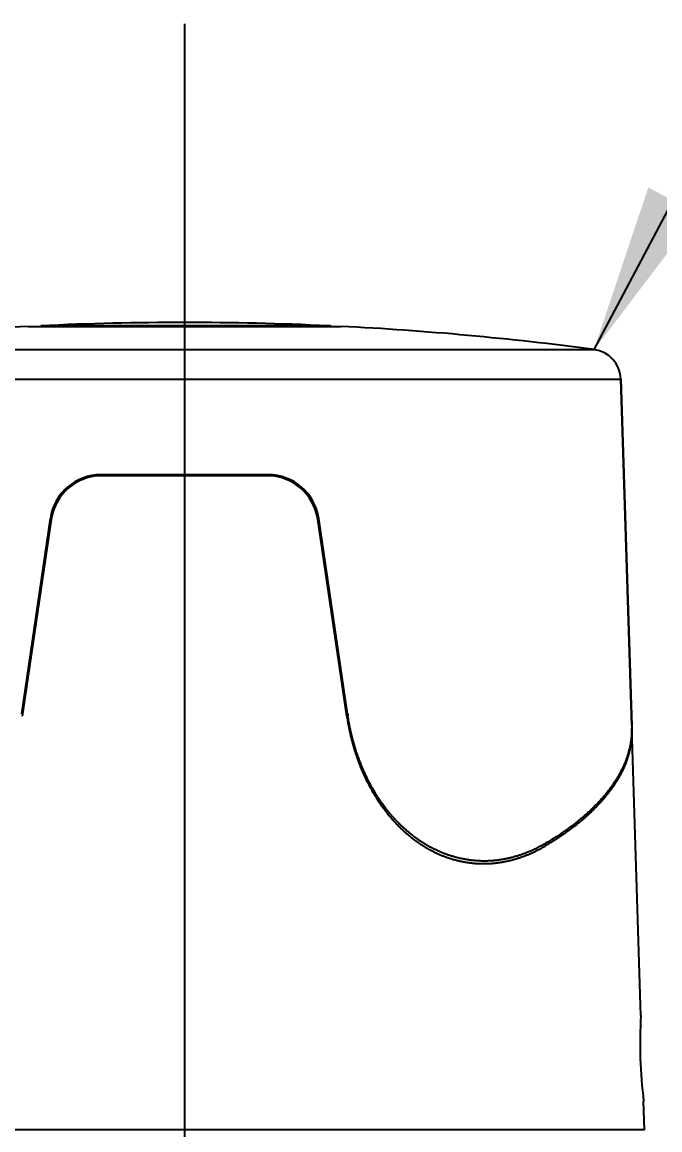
# Model space of a CAD drawing. Header units: millimetres. Extents: x 0 to 3800, y -67 to 2530.
# Drawn here: x 3391.8 to 3455.8, y 1016.9 to 1128.2 of the extents above; entities that cross this region are included whole.
import ezdxf
from ezdxf.lldxf.tags import DXFTag

# ---------------------------------------------------------------- set-up
doc = ezdxf.new("R2010")
doc.units = ezdxf.units.MM
for name, color, linetype in [('내부선 및 부속', 4, 'Continuous'), ('중심선', 1, 'DASHED'), ('치수선', 7, 'Continuous')]:
    doc.layers.add(name, color=color, linetype=linetype)
doc.styles.add('____', font='')
doc.styles.get('____').set_extended_font_data('굴림')
tags = doc.linetypes.add('DASHDOT', pattern=[70, 31, -13, 13, -13]).pattern_tags.tags
tags[10:11] = [DXFTag(74, 4), DXFTag(75, 0), DXFTag(340, '0'), DXFTag(46, 0.0), DXFTag(50, 0.0), DXFTag(44, 0.0), DXFTag(45, 0.0)]
tags[8:9] = [DXFTag(74, 4), DXFTag(75, 0), DXFTag(340, '0'), DXFTag(46, 0.0), DXFTag(50, 0.0), DXFTag(44, 0.0), DXFTag(45, 0.0)]
tags[6:7] = [DXFTag(74, 4), DXFTag(75, 0), DXFTag(340, '0'), DXFTag(46, 0.0), DXFTag(50, 0.0), DXFTag(44, 0.0), DXFTag(45, 0.0)]
tags[4:5] = [DXFTag(74, 4), DXFTag(75, 0), DXFTag(340, '0'), DXFTag(46, 0.0), DXFTag(50, 0.0), DXFTag(44, 0.0), DXFTag(45, 0.0)]
tags = doc.linetypes.add('DASHED', pattern=[25.72, 12.86, -12.86]).pattern_tags.tags
tags[6:7] = [DXFTag(74, 4), DXFTag(75, 0), DXFTag(340, '0'), DXFTag(46, 0.0), DXFTag(50, 0.0), DXFTag(44, 0.0), DXFTag(45, 0.0)]
tags[4:5] = [DXFTag(74, 4), DXFTag(75, 0), DXFTag(340, '0'), DXFTag(46, 0.0), DXFTag(50, 0.0), DXFTag(44, 0.0), DXFTag(45, 0.0)]
doc.dimstyles.new('MSADIM', dxfattribs={"dimtxt": 33, "dimasz": 17, "dimexe": 10, "dimexo": 7.5, "dimgap": 10, "dimtad": 0, "dimtih": 1, "dimtoh": 1, "dimdec": 0, "dimzin": 1, "dimdsep": 46, "dimtxsty": '____', "dimcen": 11.25, "dimadec": 0, "dimazin": 0, "dimtfac": 1, "dimtdec": 0, "dimtix": 1, "dimtmove": 0, "dimatfit": 3, "dimfxl": 1, "dimtolj": 1, "dimtzin": 1, "dimarcsym": 0})

# ---------------------------------------------------------------- blocks, each defined once
blk = doc.blocks.new('*D46')
at = {"layer": '치수선', "color": 0, "linetype": 'Continuous', "lineweight": -2, "transparency": 16777216}
for p, q in [((3288.11, 1028), (3288.11, 1177.68)), ((3408.11, 1135.53), (3408.11, 1177.68)), ((3305.11, 1167.68), (3311.46, 1167.68)), ((3391.11, 1167.68), (3383.32, 1167.68))]:
    blk.add_line(p, q, dxfattribs=at)
at = {"layer": '치수선', "color": 0, "linetype": 'Continuous', "transparency": 16777216}
for points in [[(3305.11, 1170.51), (3305.11, 1164.84), (3288.11, 1167.68)], [(3391.11, 1170.51), (3391.11, 1164.84), (3408.11, 1167.68)]]:
    blk.add_solid(points, dxfattribs=at)
at = {"layer": '치수선', "color": 0, "linetype": 'Continuous', "transparency": 16777216, "insert": (3347.39, 1167.68), "char_height": 25, "attachment_point": 5, "style": '____'}
blk.add_mtext('\\A1;120', dxfattribs=at)

msp = doc.modelspace()

# ---------------------------------------------------------------- linework, layer by layer
at = {"layer": '내부선 및 부속', "linetype": 'Continuous'}
for p, q in [((3392.39, 1097.63), (3423.82, 1097.63)), ((3422.52, 1097.69), (3393.69, 1097.69)), ((3366.97, 1095.3), (3449.24, 1095.3)), ((3364.3, 1092.35), (3451.91, 1092.35)), ((3451.91, 1092.35), (3453.02, 1057.51)), ((3453.02, 1057.51), (3451.91, 1092.35)), ((3416.51, 1082.73), (3399.71, 1082.73)), ((3416.42, 1082.63), (3399.79, 1082.63)), ((3394.63, 1078.35), (3391.74, 1058.73)), ((3394.72, 1078.25), (3391.8, 1058.49)), ((3424.41, 1058.49), (3421.49, 1078.25)), ((3424.48, 1058.73), (3421.58, 1078.35)), ((3453.94, 1028.43), (3453.02, 1057.28)), ((3444.28, 1045.66), (3444.31, 1045.44)), ((3454.3, 1016.93), (3454.21, 1019.8)), ((3454.3, 1016.93), (3361.91, 1016.93))]:
    msp.add_line(p, q, dxfattribs=at)
at = {"layer": '내부선 및 부속', "linetype": 'Continuous', "flags": 128}
for points in [[(3394.49, 1076.68), (3394.48, 1076.66), (3394.48, 1076.65), (3394.48, 1076.63), (3394.48, 1076.62), (3394.47, 1076.6), (3394.47, 1076.59), (3394.47, 1076.57), (3394.47, 1076.56), (3394.46, 1076.54), (3394.46, 1076.53), (3394.46, 1076.51), (3394.46, 1076.5), (3394.45, 1076.48), (3394.45, 1076.46), (3394.45, 1076.45), (3394.45, 1076.43), (3394.45, 1076.42), (3394.44, 1076.4), (3394.44, 1076.39), (3394.44, 1076.37), (3394.44, 1076.36), (3394.43, 1076.34), (3394.43, 1076.33), (3394.43, 1076.31), (3394.43, 1076.29), (3394.42, 1076.28), (3394.42, 1076.26), (3394.42, 1076.25), (3394.42, 1076.23), (3394.41, 1076.22), (3394.41, 1076.2), (3394.41, 1076.19), (3394.4, 1076.17), (3394.4, 1076.16), (3394.4, 1076.14), (3394.4, 1076.12), (3394.39, 1076.11), (3394.39, 1076.09), (3394.39, 1076.08), (3394.39, 1076.06), (3394.38, 1076.05), (3394.38, 1076.03), (3394.38, 1076.02), (3394.38, 1076), (3394.37, 1075.99), (3394.37, 1075.97), (3394.37, 1075.95), (3394.36, 1075.94), (3394.36, 1075.92), (3394.36, 1075.91), (3394.36, 1075.89), (3394.35, 1075.88), (3394.35, 1075.86), (3394.35, 1075.85), (3394.34, 1075.83), (3394.34, 1075.81), (3394.34, 1075.8), (3394.34, 1075.78), (3394.33, 1075.77), (3394.33, 1075.75), (3394.33, 1075.74), (3394.32, 1075.72), (3394.32, 1075.71), (3394.32, 1075.69), (3394.32, 1075.68), (3394.31, 1075.66), (3394.31, 1075.64), (3394.31, 1075.63), (3394.3, 1075.61), (3394.3, 1075.6), (3394.3, 1075.58), (3394.29, 1075.57), (3394.29, 1075.55), (3394.29, 1075.54), (3394.29, 1075.52), (3394.28, 1075.5), (3394.28, 1075.49), (3394.28, 1075.47), (3394.27, 1075.46), (3394.27, 1075.44), (3394.27, 1075.43), (3394.26, 1075.41), (3394.26, 1075.4), (3394.26, 1075.38), (3394.25, 1075.36), (3394.25, 1075.35), (3394.25, 1075.33), (3394.24, 1075.32), (3394.24, 1075.3), (3394.24, 1075.29), (3394.24, 1075.27), (3394.23, 1075.25), (3394.23, 1075.24), (3394.23, 1075.22), (3394.22, 1075.21)], [(3421.99, 1075.21), (3421.99, 1075.22), (3421.98, 1075.24), (3421.98, 1075.25), (3421.98, 1075.27), (3421.97, 1075.29), (3421.97, 1075.3), (3421.97, 1075.32), (3421.96, 1075.33), (3421.96, 1075.35), (3421.96, 1075.36), (3421.95, 1075.38), (3421.95, 1075.4), (3421.95, 1075.41), (3421.94, 1075.43), (3421.94, 1075.44), (3421.94, 1075.46), (3421.93, 1075.47), (3421.93, 1075.49), (3421.93, 1075.5), (3421.93, 1075.52), (3421.92, 1075.54), (3421.92, 1075.55), (3421.92, 1075.57), (3421.91, 1075.58), (3421.91, 1075.6), (3421.91, 1075.61), (3421.9, 1075.63), (3421.9, 1075.64), (3421.9, 1075.66), (3421.89, 1075.68), (3421.89, 1075.69), (3421.89, 1075.71), (3421.89, 1075.72), (3421.88, 1075.74), (3421.88, 1075.75), (3421.88, 1075.77), (3421.87, 1075.78), (3421.87, 1075.8), (3421.87, 1075.81), (3421.87, 1075.83), (3421.86, 1075.85), (3421.86, 1075.86), (3421.86, 1075.88), (3421.85, 1075.89), (3421.85, 1075.91), (3421.85, 1075.92), (3421.85, 1075.94), (3421.84, 1075.95), (3421.84, 1075.97), (3421.84, 1075.99), (3421.84, 1076), (3421.83, 1076.02), (3421.83, 1076.03), (3421.83, 1076.05), (3421.82, 1076.06), (3421.82, 1076.08), (3421.82, 1076.09), (3421.82, 1076.11), (3421.81, 1076.12), (3421.81, 1076.14), (3421.81, 1076.16), (3421.81, 1076.17), (3421.8, 1076.19), (3421.8, 1076.2), (3421.8, 1076.22), (3421.8, 1076.23), (3421.79, 1076.25), (3421.79, 1076.26), (3421.79, 1076.28), (3421.79, 1076.29), (3421.78, 1076.31), (3421.78, 1076.33), (3421.78, 1076.34), (3421.78, 1076.36), (3421.77, 1076.37), (3421.77, 1076.39), (3421.77, 1076.4), (3421.77, 1076.42), (3421.76, 1076.43), (3421.76, 1076.45), (3421.76, 1076.46), (3421.76, 1076.48), (3421.75, 1076.5), (3421.75, 1076.51), (3421.75, 1076.53), (3421.75, 1076.54), (3421.74, 1076.56), (3421.74, 1076.57), (3421.74, 1076.59), (3421.74, 1076.6), (3421.73, 1076.62), (3421.73, 1076.63), (3421.73, 1076.65), (3421.73, 1076.66), (3421.73, 1076.68)], [(3424.41, 1058.49), (3424.42, 1058.41), (3424.43, 1058.33), (3424.44, 1058.25), (3424.46, 1058.17), (3424.47, 1058.09), (3424.48, 1058.01), (3424.5, 1057.93), (3424.51, 1057.85), (3424.52, 1057.77), (3424.54, 1057.69), (3424.55, 1057.61), (3424.57, 1057.53), (3424.58, 1057.45), (3424.6, 1057.37), (3424.61, 1057.29), (3424.63, 1057.21), (3424.65, 1057.13), (3424.66, 1057.05), (3424.68, 1056.97), (3424.7, 1056.89), (3424.72, 1056.81), (3424.73, 1056.73), (3424.75, 1056.65), (3424.77, 1056.58), (3424.79, 1056.5), (3424.81, 1056.42), (3424.83, 1056.34), (3424.85, 1056.26), (3424.86, 1056.18), (3424.88, 1056.1), (3424.91, 1056.02), (3424.93, 1055.95), (3424.95, 1055.87), (3424.97, 1055.79), (3424.99, 1055.71), (3425.01, 1055.63), (3425.03, 1055.56), (3425.05, 1055.48), (3425.08, 1055.4), (3425.1, 1055.32), (3425.12, 1055.24), (3425.15, 1055.17), (3425.17, 1055.09), (3425.19, 1055.01), (3425.22, 1054.93), (3425.24, 1054.86), (3425.27, 1054.78), (3425.29, 1054.7), (3425.32, 1054.62), (3425.34, 1054.55), (3425.37, 1054.47), (3425.4, 1054.39), (3425.42, 1054.32), (3425.45, 1054.24), (3425.48, 1054.16), (3425.5, 1054.09), (3425.53, 1054.01), (3425.56, 1053.94), (3425.59, 1053.86), (3425.62, 1053.78), (3425.65, 1053.71), (3425.67, 1053.63), (3425.7, 1053.56), (3425.73, 1053.48), (3425.76, 1053.41), (3425.79, 1053.33), (3425.82, 1053.26), (3425.86, 1053.18), (3425.89, 1053.11), (3425.92, 1053.03), (3425.95, 1052.96), (3425.98, 1052.88), (3426.01, 1052.81), (3426.05, 1052.73), (3426.08, 1052.66), (3426.11, 1052.59), (3426.15, 1052.51), (3426.18, 1052.44), (3426.22, 1052.36), (3426.25, 1052.29), (3426.28, 1052.22), (3426.32, 1052.15), (3426.36, 1052.07), (3426.39, 1052), (3426.43, 1051.93), (3426.46, 1051.85), (3426.5, 1051.78), (3426.54, 1051.71), (3426.57, 1051.64), (3426.61, 1051.57), (3426.65, 1051.49), (3426.69, 1051.42), (3426.73, 1051.35), (3426.76, 1051.28), (3426.8, 1051.21), (3426.84, 1051.14), (3426.88, 1051.07), (3426.92, 1051), (3426.96, 1050.93), (3427, 1050.86), (3427, 1050.86), (3427.04, 1050.79), (3427.09, 1050.72), (3427.13, 1050.65), (3427.17, 1050.58), (3427.21, 1050.51), (3427.25, 1050.44), (3427.3, 1050.37), (3427.34, 1050.3), (3427.38, 1050.23), (3427.43, 1050.16), (3427.47, 1050.1), (3427.51, 1050.03), (3427.56, 1049.96), (3427.6, 1049.89), (3427.65, 1049.82), (3427.7, 1049.76), (3427.74, 1049.69), (3427.79, 1049.62), (3427.83, 1049.56), (3427.88, 1049.49), (3427.93, 1049.43), (3427.98, 1049.36), (3428.02, 1049.29), (3428.07, 1049.23), (3428.12, 1049.16), (3428.17, 1049.1), (3428.22, 1049.03), (3428.27, 1048.97), (3428.32, 1048.9), (3428.37, 1048.84), (3428.42, 1048.78), (3428.47, 1048.71), (3428.52, 1048.65), (3428.57, 1048.59), (3428.62, 1048.52), (3428.67, 1048.46), (3428.72, 1048.4), (3428.78, 1048.34), (3428.83, 1048.28), (3428.88, 1048.22), (3428.94, 1048.15), (3428.99, 1048.09), (3429.04, 1048.03), (3429.1, 1047.97), (3429.15, 1047.91), (3429.21, 1047.85), (3429.26, 1047.79), (3429.32, 1047.73), (3429.37, 1047.68), (3429.43, 1047.62), (3429.49, 1047.56), (3429.54, 1047.5), (3429.6, 1047.44), (3429.66, 1047.39), (3429.72, 1047.33), (3429.77, 1047.27), (3429.83, 1047.21), (3429.89, 1047.16), (3429.95, 1047.1), (3430.01, 1047.05), (3430.07, 1046.99), (3430.13, 1046.94), (3430.19, 1046.88), (3430.25, 1046.83), (3430.31, 1046.78), (3430.37, 1046.72), (3430.43, 1046.67), (3430.5, 1046.62), (3430.56, 1046.56), (3430.62, 1046.51), (3430.68, 1046.46), (3430.75, 1046.41), (3430.81, 1046.36), (3430.87, 1046.31), (3430.94, 1046.26), (3431, 1046.21), (3431.06, 1046.16), (3431.13, 1046.11), (3431.19, 1046.06), (3431.26, 1046.01), (3431.33, 1045.96), (3431.39, 1045.92), (3431.46, 1045.87), (3431.52, 1045.82), (3431.59, 1045.78), (3431.66, 1045.73), (3431.72, 1045.69), (3431.79, 1045.64), (3431.86, 1045.6), (3431.93, 1045.55), (3432, 1045.51), (3432.07, 1045.46), (3432.13, 1045.42), (3432.2, 1045.38), (3432.27, 1045.34), (3432.34, 1045.3), (3432.41, 1045.26), (3432.48, 1045.21), (3432.55, 1045.17), (3432.63, 1045.13), (3432.63, 1045.13), (3432.7, 1045.1), (3432.77, 1045.06), (3432.84, 1045.02), (3432.91, 1044.98), (3432.98, 1044.94), (3433.06, 1044.91), (3433.13, 1044.87), (3433.2, 1044.83), (3433.28, 1044.8), (3433.35, 1044.76), (3433.42, 1044.73), (3433.5, 1044.7), (3433.57, 1044.66), (3433.64, 1044.63), (3433.72, 1044.6), (3433.79, 1044.57), (3433.87, 1044.53), (3433.94, 1044.5), (3434.02, 1044.47), (3434.09, 1044.44), (3434.17, 1044.41), (3434.25, 1044.39), (3434.32, 1044.36), (3434.4, 1044.33), (3434.48, 1044.3), (3434.55, 1044.28), (3434.63, 1044.25), (3434.71, 1044.22), (3434.78, 1044.2), (3434.86, 1044.17), (3434.94, 1044.15), (3435.02, 1044.13), (3435.1, 1044.1), (3435.17, 1044.08), (3435.25, 1044.06), (3435.33, 1044.04), (3435.41, 1044.02), (3435.49, 1044), (3435.57, 1043.98), (3435.65, 1043.96), (3435.72, 1043.94), (3435.8, 1043.93), (3435.88, 1043.91), (3435.96, 1043.89), (3436.04, 1043.88), (3436.12, 1043.86), (3436.2, 1043.85), (3436.28, 1043.83), (3436.36, 1043.82), (3436.44, 1043.81), (3436.52, 1043.79), (3436.6, 1043.78), (3436.68, 1043.77), (3436.76, 1043.76), (3436.85, 1043.75), (3436.93, 1043.74), (3437.01, 1043.73), (3437.09, 1043.73), (3437.17, 1043.72), (3437.25, 1043.71), (3437.33, 1043.7), (3437.41, 1043.7), (3437.49, 1043.69), (3437.57, 1043.69), (3437.65, 1043.69), (3437.74, 1043.68), (3437.82, 1043.68), (3437.9, 1043.68), (3437.98, 1043.68), (3438.06, 1043.67), (3438.14, 1043.67), (3438.22, 1043.67), (3438.3, 1043.68), (3438.39, 1043.68), (3438.47, 1043.68), (3438.55, 1043.68), (3438.63, 1043.69), (3438.71, 1043.69), (3438.79, 1043.69), (3438.87, 1043.7), (3438.95, 1043.7), (3439.03, 1043.71), (3439.12, 1043.72), (3439.2, 1043.72), (3439.28, 1043.73), (3439.36, 1043.74), (3439.44, 1043.75), (3439.52, 1043.76), (3439.6, 1043.77), (3439.68, 1043.78), (3439.76, 1043.79), (3439.84, 1043.81), (3439.92, 1043.82), (3440, 1043.83), (3440.08, 1043.84), (3440.16, 1043.86), (3440.24, 1043.87), (3440.32, 1043.89), (3440.4, 1043.91), (3440.48, 1043.92), (3440.48, 1043.92), (3440.56, 1043.94), (3440.64, 1043.96), (3440.72, 1043.98), (3440.8, 1043.99), (3440.87, 1044.01), (3440.95, 1044.03), (3441.03, 1044.05), (3441.11, 1044.07), (3441.19, 1044.1), (3441.27, 1044.12), (3441.34, 1044.14), (3441.42, 1044.16), (3441.5, 1044.19), (3441.58, 1044.21), (3441.65, 1044.24), (3441.73, 1044.26), (3441.81, 1044.29), (3441.89, 1044.31), (3441.96, 1044.34), (3442.04, 1044.37), (3442.12, 1044.39), (3442.19, 1044.42), (3442.27, 1044.45), (3442.34, 1044.48), (3442.42, 1044.51), (3442.49, 1044.54), (3442.57, 1044.57), (3442.64, 1044.6), (3442.72, 1044.63), (3442.79, 1044.67), (3442.87, 1044.7), (3442.94, 1044.73), (3443.02, 1044.76), (3443.09, 1044.8), (3443.16, 1044.83), (3443.24, 1044.87), (3443.31, 1044.9), (3443.38, 1044.94), (3443.45, 1044.97), (3443.53, 1045.01), (3443.6, 1045.05), (3443.67, 1045.09), (3443.74, 1045.12), (3443.81, 1045.16), (3443.89, 1045.2), (3443.96, 1045.24), (3444.03, 1045.28), (3444.1, 1045.32), (3444.17, 1045.36), (3444.24, 1045.4), (3444.31, 1045.44), (3444.31, 1045.44)], [(3444.22, 1045.62), (3444.15, 1045.58), (3444.08, 1045.54), (3444.01, 1045.5), (3443.94, 1045.46), (3443.87, 1045.42), (3443.8, 1045.39), (3443.73, 1045.35), (3443.66, 1045.31), (3443.59, 1045.28), (3443.52, 1045.24), (3443.45, 1045.2), (3443.38, 1045.17), (3443.3, 1045.13), (3443.23, 1045.1), (3443.16, 1045.07), (3443.09, 1045.03), (3443.01, 1045), (3442.94, 1044.97), (3442.87, 1044.93), (3442.79, 1044.9), (3442.72, 1044.87), (3442.65, 1044.84), (3442.57, 1044.81), (3442.5, 1044.78), (3442.42, 1044.75), (3442.35, 1044.72), (3442.28, 1044.69), (3442.2, 1044.66), (3442.13, 1044.64), (3442.05, 1044.61), (3441.97, 1044.58), (3441.9, 1044.56), (3441.82, 1044.53), (3441.75, 1044.51), (3441.67, 1044.48), (3441.6, 1044.46), (3441.52, 1044.43), (3441.44, 1044.41), (3441.37, 1044.39), (3441.29, 1044.37), (3441.21, 1044.34), (3441.13, 1044.32), (3441.06, 1044.3), (3440.98, 1044.28), (3440.9, 1044.26), (3440.82, 1044.24), (3440.75, 1044.23), (3440.67, 1044.21), (3440.59, 1044.19), (3440.51, 1044.17), (3440.43, 1044.16), (3440.35, 1044.14), (3440.28, 1044.13), (3440.2, 1044.11), (3440.12, 1044.1), (3440.04, 1044.08), (3439.96, 1044.07), (3439.88, 1044.06), (3439.8, 1044.05), (3439.72, 1044.04), (3439.64, 1044.02), (3439.56, 1044.01), (3439.49, 1044), (3439.41, 1044), (3439.33, 1043.99), (3439.25, 1043.98), (3439.17, 1043.97), (3439.09, 1043.96), (3439.01, 1043.96), (3438.93, 1043.95), (3438.85, 1043.95), (3438.77, 1043.94), (3438.69, 1043.94), (3438.61, 1043.94), (3438.53, 1043.93), (3438.45, 1043.93), (3438.37, 1043.93), (3438.29, 1043.93), (3438.21, 1043.93), (3438.13, 1043.93), (3438.05, 1043.93), (3437.97, 1043.93), (3437.89, 1043.93), (3437.81, 1043.94), (3437.73, 1043.94), (3437.65, 1043.94), (3437.57, 1043.95), (3437.49, 1043.95), (3437.41, 1043.96), (3437.33, 1043.96), (3437.25, 1043.97), (3437.17, 1043.98), (3437.09, 1043.98), (3437.01, 1043.99), (3436.93, 1044), (3436.85, 1044.01), (3436.77, 1044.02), (3436.69, 1044.03), (3436.61, 1044.04), (3436.53, 1044.05), (3436.53, 1044.05), (3436.45, 1044.07), (3436.37, 1044.08), (3436.29, 1044.09), (3436.22, 1044.11), (3436.14, 1044.12), (3436.06, 1044.14), (3435.98, 1044.15), (3435.9, 1044.17), (3435.82, 1044.19), (3435.75, 1044.2), (3435.67, 1044.22), (3435.59, 1044.24), (3435.51, 1044.26), (3435.43, 1044.28), (3435.36, 1044.3), (3435.28, 1044.32), (3435.2, 1044.34), (3435.13, 1044.37), (3435.05, 1044.39), (3434.97, 1044.41), (3434.9, 1044.43), (3434.82, 1044.46), (3434.74, 1044.48), (3434.67, 1044.51), (3434.59, 1044.53), (3434.52, 1044.56), (3434.44, 1044.59), (3434.36, 1044.62), (3434.29, 1044.64), (3434.21, 1044.67), (3434.14, 1044.7), (3434.07, 1044.73), (3433.99, 1044.76), (3433.92, 1044.79), (3433.84, 1044.82), (3433.77, 1044.85), (3433.7, 1044.88), (3433.62, 1044.92), (3433.55, 1044.95), (3433.48, 1044.98), (3433.4, 1045.02), (3433.33, 1045.05), (3433.26, 1045.09), (3433.19, 1045.12), (3433.12, 1045.16), (3433.04, 1045.19), (3432.97, 1045.23), (3432.9, 1045.27), (3432.83, 1045.31), (3432.76, 1045.34), (3432.69, 1045.38), (3432.62, 1045.42), (3432.55, 1045.46), (3432.48, 1045.5), (3432.41, 1045.54), (3432.34, 1045.58), (3432.28, 1045.62), (3432.21, 1045.67), (3432.14, 1045.71), (3432.07, 1045.75), (3432, 1045.79), (3431.94, 1045.84), (3431.87, 1045.88), (3431.8, 1045.92), (3431.74, 1045.97), (3431.67, 1046.01), (3431.6, 1046.06), (3431.54, 1046.11), (3431.47, 1046.15), (3431.41, 1046.2), (3431.34, 1046.25), (3431.28, 1046.29), (3431.21, 1046.34), (3431.15, 1046.39), (3431.09, 1046.44), (3431.02, 1046.49), (3430.96, 1046.54), (3430.9, 1046.59), (3430.84, 1046.64), (3430.77, 1046.69), (3430.71, 1046.74), (3430.65, 1046.79), (3430.59, 1046.84), (3430.53, 1046.89), (3430.47, 1046.94), (3430.41, 1047), (3430.35, 1047.05), (3430.29, 1047.1), (3430.23, 1047.15), (3430.17, 1047.21), (3430.11, 1047.26), (3430.05, 1047.32), (3429.99, 1047.37), (3429.93, 1047.43), (3429.88, 1047.48), (3429.82, 1047.54), (3429.76, 1047.59), (3429.7, 1047.65), (3429.65, 1047.71), (3429.59, 1047.76), (3429.59, 1047.76), (3429.53, 1047.82), (3429.48, 1047.88), (3429.42, 1047.94), (3429.37, 1048), (3429.31, 1048.05), (3429.26, 1048.11), (3429.21, 1048.17), (3429.15, 1048.23), (3429.1, 1048.29), (3429.05, 1048.35), (3428.99, 1048.41), (3428.94, 1048.47), (3428.89, 1048.53), (3428.84, 1048.59), (3428.78, 1048.65), (3428.73, 1048.71), (3428.68, 1048.78), (3428.63, 1048.84), (3428.58, 1048.9), (3428.53, 1048.96), (3428.48, 1049.02), (3428.43, 1049.09), (3428.38, 1049.15), (3428.33, 1049.21), (3428.28, 1049.28), (3428.24, 1049.34), (3428.19, 1049.4), (3428.14, 1049.47), (3428.09, 1049.53), (3428.05, 1049.6), (3428, 1049.66), (3427.95, 1049.73), (3427.91, 1049.79), (3427.86, 1049.86), (3427.81, 1049.92), (3427.77, 1049.99), (3427.72, 1050.06), (3427.68, 1050.12), (3427.64, 1050.19), (3427.59, 1050.26), (3427.55, 1050.32), (3427.5, 1050.39), (3427.46, 1050.46), (3427.42, 1050.53), (3427.38, 1050.59), (3427.33, 1050.66), (3427.29, 1050.73), (3427.25, 1050.8), (3427.21, 1050.87), (3427.17, 1050.93), (3427.13, 1051), (3427.09, 1051.07), (3427.05, 1051.14), (3427.01, 1051.21), (3426.97, 1051.28), (3426.93, 1051.35), (3426.89, 1051.42), (3426.85, 1051.49), (3426.81, 1051.56), (3426.77, 1051.63), (3426.74, 1051.7), (3426.7, 1051.77), (3426.66, 1051.84), (3426.62, 1051.91), (3426.59, 1051.98), (3426.55, 1052.06), (3426.52, 1052.13), (3426.48, 1052.2), (3426.44, 1052.27), (3426.41, 1052.34), (3426.37, 1052.41), (3426.34, 1052.49), (3426.31, 1052.56), (3426.27, 1052.63), (3426.24, 1052.7), (3426.21, 1052.78), (3426.17, 1052.85), (3426.14, 1052.92), (3426.11, 1052.99), (3426.07, 1053.07), (3426.04, 1053.14), (3426.01, 1053.21), (3425.98, 1053.29), (3425.95, 1053.36), (3425.92, 1053.44), (3425.89, 1053.51), (3425.86, 1053.58), (3425.83, 1053.66), (3425.8, 1053.73), (3425.77, 1053.81), (3425.74, 1053.88), (3425.71, 1053.96), (3425.68, 1054.03), (3425.65, 1054.11), (3425.63, 1054.18), (3425.6, 1054.26), (3425.57, 1054.33), (3425.54, 1054.41), (3425.52, 1054.48), (3425.49, 1054.56), (3425.49, 1054.56), (3425.47, 1054.63), (3425.44, 1054.71), (3425.41, 1054.78), (3425.39, 1054.86), (3425.36, 1054.94), (3425.34, 1055.01), (3425.31, 1055.09), (3425.29, 1055.16), (3425.27, 1055.24), (3425.24, 1055.32), (3425.22, 1055.39), (3425.2, 1055.47), (3425.17, 1055.55), (3425.15, 1055.62), (3425.13, 1055.7), (3425.11, 1055.78), (3425.08, 1055.85), (3425.06, 1055.93), (3425.04, 1056.01), (3425.02, 1056.08), (3425, 1056.16), (3424.98, 1056.24), (3424.96, 1056.32), (3424.94, 1056.39), (3424.92, 1056.47), (3424.9, 1056.55), (3424.88, 1056.63), (3424.86, 1056.7), (3424.85, 1056.78), (3424.83, 1056.86), (3424.81, 1056.94), (3424.79, 1057.02), (3424.77, 1057.09), (3424.76, 1057.17), (3424.74, 1057.25), (3424.72, 1057.33), (3424.71, 1057.41), (3424.69, 1057.49), (3424.68, 1057.56), (3424.66, 1057.64), (3424.65, 1057.72), (3424.63, 1057.8), (3424.62, 1057.88), (3424.6, 1057.96), (3424.59, 1058.03), (3424.57, 1058.11), (3424.56, 1058.19), (3424.55, 1058.27), (3424.53, 1058.35), (3424.52, 1058.43), (3424.51, 1058.51), (3424.51, 1058.51)], [(3453.02, 1057.39), (3453.02, 1057.31), (3453.02, 1057.24), (3453.03, 1057.17), (3453.03, 1057.09), (3453.03, 1057.02), (3453.03, 1056.95), (3453.03, 1056.87), (3453.02, 1056.8), (3453.02, 1056.73), (3453.02, 1056.65), (3453.02, 1056.58), (3453.01, 1056.5), (3453.01, 1056.43), (3453, 1056.36), (3453, 1056.28), (3452.99, 1056.21), (3452.98, 1056.13), (3452.97, 1056.06), (3452.96, 1055.98), (3452.96, 1055.91), (3452.95, 1055.83), (3452.93, 1055.76), (3452.92, 1055.68), (3452.91, 1055.61), (3452.9, 1055.53), (3452.88, 1055.46), (3452.87, 1055.38), (3452.86, 1055.31), (3452.84, 1055.23), (3452.82, 1055.15), (3452.81, 1055.08), (3452.79, 1055), (3452.77, 1054.93), (3452.75, 1054.85), (3452.73, 1054.78), (3452.71, 1054.7), (3452.69, 1054.62), (3452.67, 1054.55), (3452.65, 1054.47), (3452.62, 1054.39), (3452.6, 1054.32), (3452.57, 1054.24), (3452.55, 1054.16), (3452.52, 1054.09), (3452.49, 1054.01), (3452.47, 1053.93), (3452.44, 1053.86), (3452.41, 1053.78), (3452.38, 1053.7), (3452.35, 1053.63), (3452.32, 1053.55), (3452.28, 1053.47), (3452.25, 1053.4), (3452.22, 1053.32), (3452.18, 1053.24), (3452.15, 1053.16), (3452.11, 1053.09), (3452.08, 1053.01), (3452.04, 1052.93), (3452, 1052.86), (3451.96, 1052.78), (3451.92, 1052.7), (3451.88, 1052.62), (3451.84, 1052.55), (3451.8, 1052.47), (3451.75, 1052.39), (3451.71, 1052.31), (3451.67, 1052.24), (3451.62, 1052.16), (3451.57, 1052.08), (3451.53, 1052.01), (3451.48, 1051.93), (3451.43, 1051.85), (3451.38, 1051.77), (3451.33, 1051.7), (3451.28, 1051.62), (3451.23, 1051.54), (3451.18, 1051.46), (3451.13, 1051.39), (3451.07, 1051.31), (3451.02, 1051.23), (3450.96, 1051.15), (3450.9, 1051.08), (3450.85, 1051), (3450.79, 1050.92), (3450.73, 1050.84), (3450.67, 1050.77), (3450.61, 1050.69), (3450.55, 1050.61), (3450.49, 1050.54), (3450.43, 1050.46), (3450.36, 1050.38), (3450.3, 1050.31), (3450.23, 1050.23), (3450.17, 1050.15), (3450.1, 1050.07), (3450.03, 1050), (3449.97, 1049.92), (3449.9, 1049.84), (3449.83, 1049.77), (3449.83, 1049.77), (3449.76, 1049.69), (3449.69, 1049.62), (3449.61, 1049.54), (3449.54, 1049.46), (3449.47, 1049.39), (3449.39, 1049.31), (3449.32, 1049.23), (3449.24, 1049.16), (3449.16, 1049.08), (3449.09, 1049.01), (3449.01, 1048.93), (3448.93, 1048.85), (3448.85, 1048.78), (3448.77, 1048.7), (3448.68, 1048.63), (3448.6, 1048.55), (3448.52, 1048.48), (3448.43, 1048.4), (3448.35, 1048.33), (3448.26, 1048.25), (3448.18, 1048.18), (3448.09, 1048.1), (3448, 1048.03), (3447.91, 1047.95), (3447.82, 1047.88), (3447.73, 1047.81), (3447.64, 1047.73), (3447.55, 1047.66), (3447.46, 1047.58), (3447.36, 1047.51), (3447.27, 1047.44), (3447.17, 1047.36), (3447.08, 1047.29), (3446.98, 1047.22), (3446.88, 1047.14), (3446.78, 1047.07), (3446.68, 1047), (3446.58, 1046.93), (3446.48, 1046.85), (3446.38, 1046.78), (3446.28, 1046.71), (3446.18, 1046.64), (3446.07, 1046.57), (3445.97, 1046.49), (3445.86, 1046.42), (3445.76, 1046.35), (3445.65, 1046.28), (3445.54, 1046.21), (3445.43, 1046.14), (3445.32, 1046.07), (3445.21, 1046), (3445.1, 1045.93), (3444.99, 1045.86), (3444.88, 1045.79), (3444.77, 1045.72), (3444.65, 1045.65), (3444.54, 1045.58), (3444.42, 1045.51), (3444.31, 1045.44), (3444.31, 1045.44)], [(3453.02, 1057.51), (3453.02, 1057.43), (3453.02, 1057.36), (3453.02, 1057.29), (3453.02, 1057.22), (3453.02, 1057.14), (3453.02, 1057.07), (3453.02, 1057), (3453.01, 1056.93), (3453.01, 1056.85), (3453.01, 1056.78), (3453, 1056.71), (3453, 1056.63), (3452.99, 1056.56), (3452.99, 1056.49), (3452.98, 1056.41), (3452.97, 1056.34), (3452.96, 1056.27), (3452.96, 1056.19), (3452.95, 1056.12), (3452.94, 1056.05), (3452.93, 1055.97), (3452.91, 1055.9), (3452.9, 1055.82), (3452.89, 1055.75), (3452.88, 1055.67), (3452.86, 1055.6), (3452.85, 1055.52), (3452.83, 1055.45), (3452.82, 1055.38), (3452.8, 1055.3), (3452.78, 1055.23), (3452.76, 1055.15), (3452.74, 1055.08), (3452.72, 1055), (3452.7, 1054.93), (3452.68, 1054.85), (3452.66, 1054.78), (3452.64, 1054.7), (3452.62, 1054.62), (3452.59, 1054.55), (3452.57, 1054.47), (3452.54, 1054.4), (3452.52, 1054.32), (3452.49, 1054.25), (3452.46, 1054.17), (3452.44, 1054.1), (3452.41, 1054.02), (3452.38, 1053.94), (3452.35, 1053.87), (3452.32, 1053.79), (3452.28, 1053.72), (3452.25, 1053.64), (3452.22, 1053.56), (3452.19, 1053.49), (3452.15, 1053.41), (3452.12, 1053.34), (3452.08, 1053.26), (3452.04, 1053.18), (3452.01, 1053.11), (3451.97, 1053.03), (3451.93, 1052.95), (3451.89, 1052.88), (3451.85, 1052.8), (3451.81, 1052.72), (3451.76, 1052.65), (3451.72, 1052.57), (3451.68, 1052.5), (3451.63, 1052.42), (3451.59, 1052.34), (3451.54, 1052.27), (3451.5, 1052.19), (3451.45, 1052.11), (3451.4, 1052.04), (3451.35, 1051.96), (3451.3, 1051.88), (3451.25, 1051.81), (3451.2, 1051.73), (3451.15, 1051.66), (3451.1, 1051.58), (3451.04, 1051.5), (3450.99, 1051.43), (3450.93, 1051.35), (3450.88, 1051.27), (3450.82, 1051.2), (3450.76, 1051.12), (3450.71, 1051.04), (3450.65, 1050.97), (3450.59, 1050.89), (3450.53, 1050.82), (3450.47, 1050.74), (3450.4, 1050.66), (3450.34, 1050.59), (3450.28, 1050.51), (3450.21, 1050.44), (3450.15, 1050.36), (3450.08, 1050.28), (3450.02, 1050.21), (3449.95, 1050.13), (3449.88, 1050.06), (3449.81, 1049.98), (3449.81, 1049.98), (3449.74, 1049.91), (3449.67, 1049.83), (3449.6, 1049.76), (3449.53, 1049.68), (3449.45, 1049.61), (3449.38, 1049.53), (3449.31, 1049.46), (3449.23, 1049.38), (3449.15, 1049.31), (3449.08, 1049.23), (3449, 1049.16), (3448.92, 1049.08), (3448.84, 1049.01), (3448.76, 1048.93), (3448.68, 1048.86), (3448.6, 1048.78), (3448.52, 1048.71), (3448.43, 1048.63), (3448.35, 1048.56), (3448.27, 1048.49), (3448.18, 1048.41), (3448.09, 1048.34), (3448.01, 1048.27), (3447.92, 1048.19), (3447.83, 1048.12), (3447.74, 1048.05), (3447.65, 1047.97), (3447.56, 1047.9), (3447.47, 1047.83), (3447.38, 1047.75), (3447.28, 1047.68), (3447.19, 1047.61), (3447.1, 1047.54), (3447, 1047.46), (3446.9, 1047.39), (3446.81, 1047.32), (3446.71, 1047.25), (3446.61, 1047.18), (3446.51, 1047.1), (3446.41, 1047.03), (3446.31, 1046.96), (3446.21, 1046.89), (3446.11, 1046.82), (3446, 1046.75), (3445.9, 1046.68), (3445.8, 1046.61), (3445.69, 1046.54), (3445.59, 1046.47), (3445.48, 1046.4), (3445.37, 1046.33), (3445.26, 1046.26), (3445.15, 1046.19), (3445.04, 1046.12), (3444.93, 1046.05), (3444.82, 1045.98), (3444.71, 1045.91), (3444.6, 1045.84), (3444.49, 1045.78), (3444.37, 1045.71), (3444.37, 1045.71)]]:
    msp.add_lwpolyline(points, dxfattribs=at)
at = {"layer": '내부선 및 부속', "linetype": 'Continuous'}
for centre, radius, start, end in [((3408.11, 786.07), 311.96, 92.8878, 97.5774), ((3408.11, 786.07), 311.96, 87.3507, 92.6493), ((3422.48, 1096.67), 1.03, 69.7722, 87.3507), ((3408.11, 786.07), 311.96, 82.4226, 87.1122), ((3408.11, 786.07), 311.96, 82.4226, 87.1122), ((3448.84, 1092.25), 3.08, 1.8126, 82.4226), ((3399.71, 1077.6), 5.13, 90, 171.6157), ((3399.79, 1077.5), 5.13, 90, 171.6157), ((3416.42, 1077.5), 5.13, 8.3843, 90), ((3416.51, 1077.6), 5.13, 8.3843, 90), ((3448.14, 1062.21), 23.92, 188.3841, 188.9125), ((3437.14, 1057.85), 14.13, 300.0734, 300.7794), ((3499.89, 1025.56), 46.04, 176.4362, 187.1889)]:
    msp.add_arc(centre, radius, start, end, dxfattribs=at)
at = {"layer": '중심선', "linetype": 'DASHDOT'}
msp.add_line((3408.11, 1128.03), (3408.11, 231.22), dxfattribs=at)

# ---------------------------------------------------------------- dimensions: what is measured, and where the dimension line sits
at = {"layer": '치수선', "linetype": 'Continuous'}
dim = msp.add_linear_dim(base=(3408.11, 1167.68), p1=(3288.11, 1020.5), p2=(3408.11, 1128.03), dimstyle='MSADIM', override={"dimtxt": 25}, dxfattribs=at)
dim.commit()
dim.dimension.update_dxf_attribs({"geometry": '*D46', "text_midpoint": (3347.39, 1167.68), "dimtype": 160})

# ---------------------------------------------------------------- leaders
at = {"layer": '치수선', "linetype": 'Continuous', "annotation_type": 0, "has_hookline": 1, "hookline_direction": 0}
msp.add_leader([(3449.21, 1095.24), (3478.19, 1150.12), (3495.19, 1150.12)], dimstyle='MSADIM', override={"dimtxt": 25}, dxfattribs=at)

doc.saveas('drawing.dxf')
